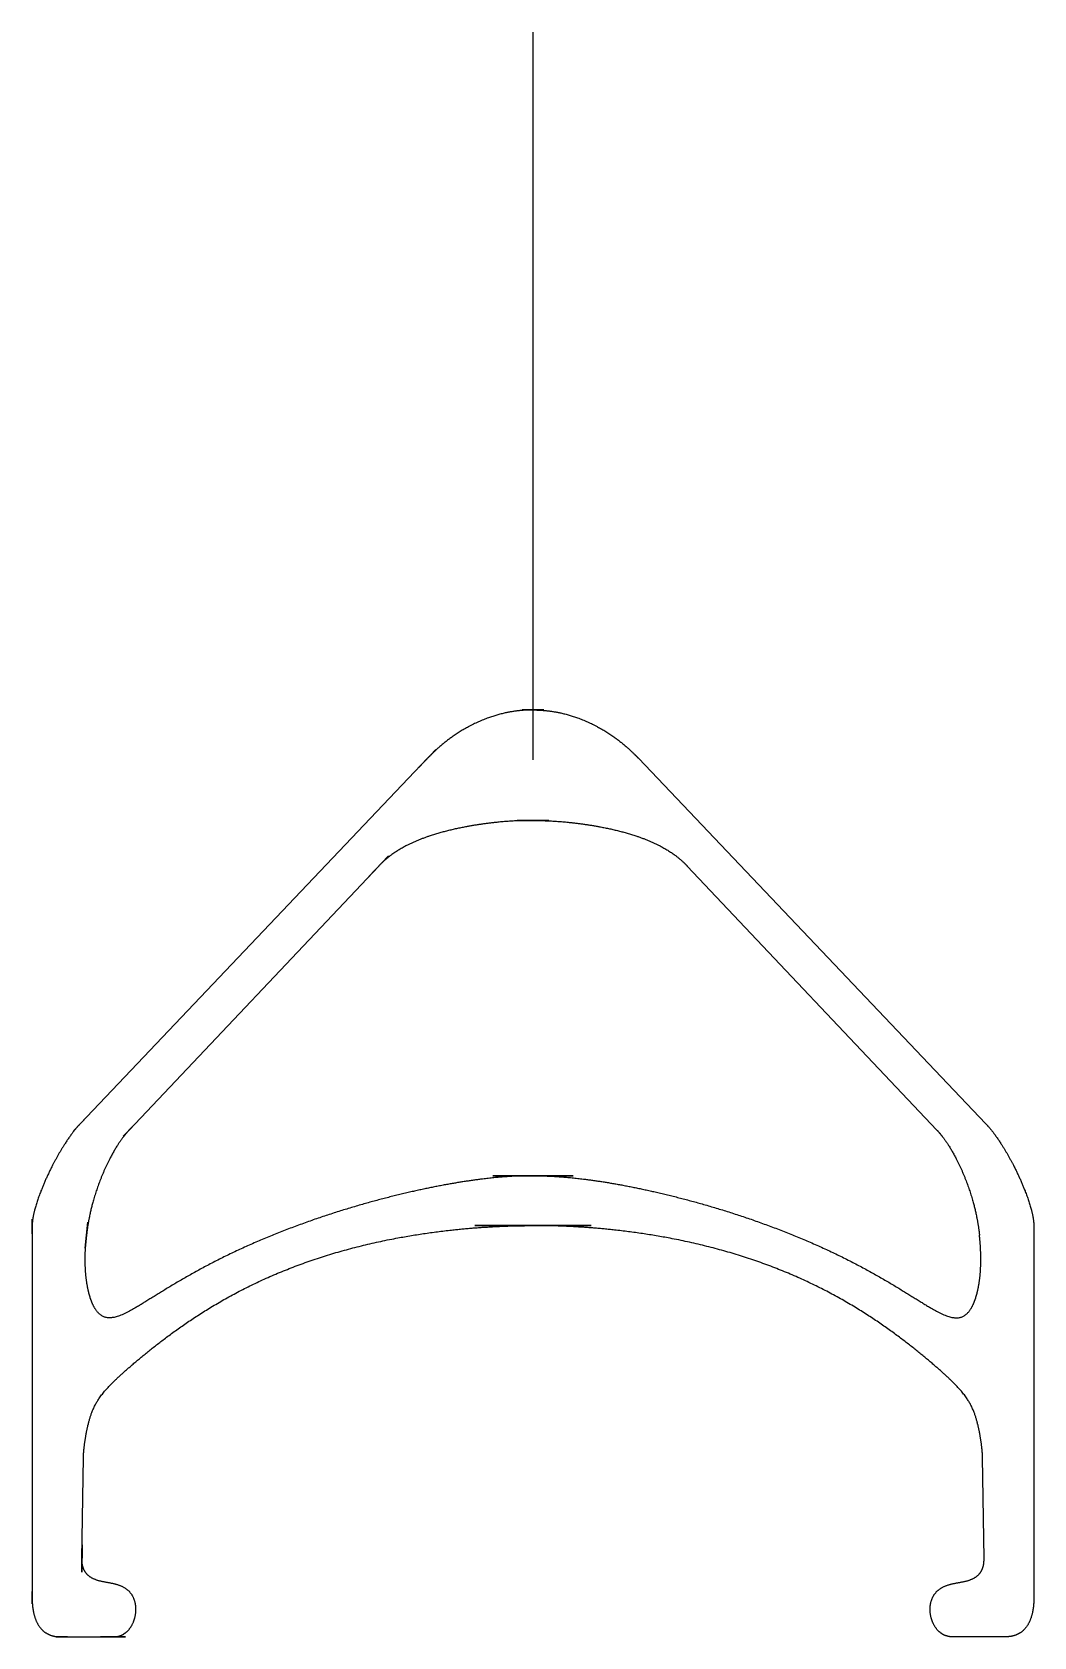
# Model space of a CAD drawing. Header units: millimetres. Extents: x -12 to 12, y -18.6 to 20.
import ezdxf

# ---------------------------------------------------------------- set-up
doc = ezdxf.new("R2010")
doc.units = ezdxf.units.MM
doc.layers.get('0').update_dxf_attribs({"linetype": 'CONTINUOUS'})

msp = doc.modelspace()

# ---------------------------------------------------------------- linework, layer by layer
for p, q in [((0, 2.5), (0, 20)), ((-2.541, 2.532), (-10.876, -6.241)), ((2.541, 2.532), (10.876, -6.241)), ((-3.709, -0.055), (-9.708, -6.401)), ((3.709, -0.055), (9.708, -6.401)), ((-12.041, -8.723), (-12.041, -17.647)), ((12.041, -8.723), (12.041, -17.647)), ((-10.843, -16.706), (-10.808, -14.276)), ((10.843, -16.706), (10.808, -14.276)), ((-11.328, -18.59), (-10.1, -18.59)), ((11.328, -18.59), (10.1, -18.59))]:
    msp.add_line(p, q)
for points in [[(0.263, 3.7), (-0.263, 3.7)], [(-2.337, 2.747), (-2.746, 2.317)], [(0.378, 1.043), (-0.378, 1.043)], [(-3.472, 0.196), (-3.946, -0.306)], [(-10.703, -6.059), (-11.049, -6.424)], [(-9.565, -6.251), (-9.85, -6.552)], [(0.964, -7.5), (-0.964, -7.5)], [(-12.041, -8.547), (-12.041, -8.9)], [(-10.7, -8.616), (-10.766, -9.246)], [(-1.4, -8.7), (1.4, -8.7)], [(-10.848, -17.032), (-10.839, -16.379)], [(-12.041, -17.5), (-12.041, -17.795)], [(-11.464, -18.59), (-11.192, -18.59)], [(-10.4, -18.59), (-9.8, -18.59)]]:
    msp.add_lwpolyline(points, close=True)
for points in [[(0, 3.7), (-0.117, 3.7), (-0.347, 3.689), (-0.68, 3.642), (-1.103, 3.522), (-1.605, 3.29), (-1.99, 3.038), (-2.269, 2.804), (-2.451, 2.626), (-2.541, 2.532)], [(0, 3.7), (0.117, 3.7), (0.347, 3.689), (0.68, 3.642), (1.103, 3.522), (1.605, 3.29), (1.99, 3.038), (2.269, 2.804), (2.451, 2.626), (2.541, 2.532)], [(0, 1.043), (-0.151, 1.043), (-0.46, 1.036), (-0.94, 1.001), (-1.605, 0.912), (-2.424, 0.721), (-3.016, 0.485), (-3.394, 0.244), (-3.61, 0.051), (-3.709, -0.055)], [(0, 1.043), (0.151, 1.043), (0.46, 1.036), (0.94, 1.001), (1.605, 0.912), (2.424, 0.721), (3.016, 0.485), (3.394, 0.244), (3.61, 0.051), (3.709, -0.055)], [(-10.876, -6.241), (-10.946, -6.315), (-11.083, -6.475), (-11.283, -6.755), (-11.536, -7.193), (-11.809, -7.777), (-11.964, -8.214), (-12.027, -8.492), (-12.041, -8.651), (-12.041, -8.723)], [(-9.708, -6.401), (-9.765, -6.462), (-9.878, -6.596), (-10.041, -6.83), (-10.245, -7.201), (-10.468, -7.733), (-10.61, -8.195), (-10.685, -8.557), (-10.72, -8.805), (-10.733, -8.931)], [(9.708, -6.401), (9.765, -6.462), (9.878, -6.596), (10.041, -6.83), (10.245, -7.201), (10.468, -7.733), (10.61, -8.195), (10.685, -8.557), (10.72, -8.805), (10.733, -8.931)], [(10.876, -6.241), (10.946, -6.315), (11.083, -6.475), (11.283, -6.755), (11.536, -7.193), (11.809, -7.777), (11.964, -8.214), (12.027, -8.492), (12.041, -8.651), (12.041, -8.723)], [(0, -7.5), (-0.115, -7.5), (-0.352, -7.504), (-0.725, -7.524), (-1.258, -7.577), (-1.983, -7.687), (-2.763, -7.842), (-3.594, -8.042), (-4.465, -8.287), (-5.36, -8.578), (-6.256, -8.915), (-7.124, -9.293), (-7.937, -9.702), (-8.664, -10.121), (-9.283, -10.51), (-9.776, -10.82), (-10.134, -10.958), (-10.38, -10.908), (-10.549, -10.709), (-10.67, -10.404), (-10.75, -10.01), (-10.775, -9.625), (-10.766, -9.295), (-10.746, -9.056), (-10.733, -8.931)], [(0, -7.5), (0.115, -7.5), (0.352, -7.504), (0.725, -7.524), (1.258, -7.577), (1.983, -7.687), (2.763, -7.842), (3.594, -8.042), (4.465, -8.287), (5.36, -8.578), (6.256, -8.915), (7.124, -9.293), (7.937, -9.702), (8.664, -10.121), (9.283, -10.51), (9.776, -10.82), (10.134, -10.958), (10.38, -10.908), (10.549, -10.709), (10.67, -10.404), (10.75, -10.01), (10.775, -9.625), (10.766, -9.295), (10.746, -9.056), (10.733, -8.931)], [(-10.808, -14.276), (-10.808, -14.235), (-10.802, -14.128), (-10.777, -13.892), (-10.712, -13.475), (-10.556, -12.99), (-10.299, -12.655), (-9.913, -12.281), (-9.384, -11.825), (-8.708, -11.292), (-7.892, -10.729), (-6.95, -10.193), (-5.903, -9.722), (-4.776, -9.335), (-3.599, -9.041), (-2.395, -8.837), (-1.43, -8.743), (-0.712, -8.708), (-0.237, -8.7), (0, -8.7)], [(10.808, -14.276), (10.808, -14.235), (10.802, -14.128), (10.777, -13.892), (10.712, -13.475), (10.556, -12.99), (10.299, -12.655), (9.913, -12.281), (9.384, -11.825), (8.708, -11.292), (7.892, -10.729), (6.95, -10.193), (5.903, -9.722), (4.776, -9.335), (3.599, -9.041), (2.395, -8.837), (1.43, -8.743), (0.712, -8.708), (0.237, -8.7), (0, -8.7)], [(-10.1, -18.59), (-10.059, -18.59), (-9.98, -18.583), (-9.872, -18.552), (-9.749, -18.472), (-9.633, -18.318), (-9.559, -18.128), (-9.533, -17.921), (-9.56, -17.72), (-9.643, -17.545), (-9.784, -17.413), (-9.976, -17.33), (-10.202, -17.288), (-10.428, -17.252), (-10.616, -17.185), (-10.753, -17.075), (-10.817, -16.948), (-10.84, -16.834), (-10.844, -16.75), (-10.843, -16.706)], [(10.1, -18.59), (10.059, -18.59), (9.98, -18.583), (9.872, -18.552), (9.749, -18.472), (9.633, -18.318), (9.559, -18.128), (9.533, -17.921), (9.56, -17.72), (9.643, -17.545), (9.784, -17.413), (9.976, -17.33), (10.202, -17.288), (10.428, -17.252), (10.616, -17.185), (10.753, -17.075), (10.817, -16.948), (10.84, -16.834), (10.844, -16.75), (10.843, -16.706)], [(-12.041, -17.647), (-12.041, -17.715), (-12.036, -17.843), (-12.013, -18.02), (-11.954, -18.224), (-11.828, -18.426), (-11.675, -18.536), (-11.52, -18.58), (-11.395, -18.59), (-11.328, -18.59)], [(12.041, -17.647), (12.041, -17.715), (12.036, -17.843), (12.013, -18.02), (11.954, -18.224), (11.828, -18.426), (11.675, -18.536), (11.52, -18.58), (11.395, -18.59), (11.328, -18.59)]]:
    msp.add_open_spline(points, degree=5)

doc.saveas('drawing.dxf')
